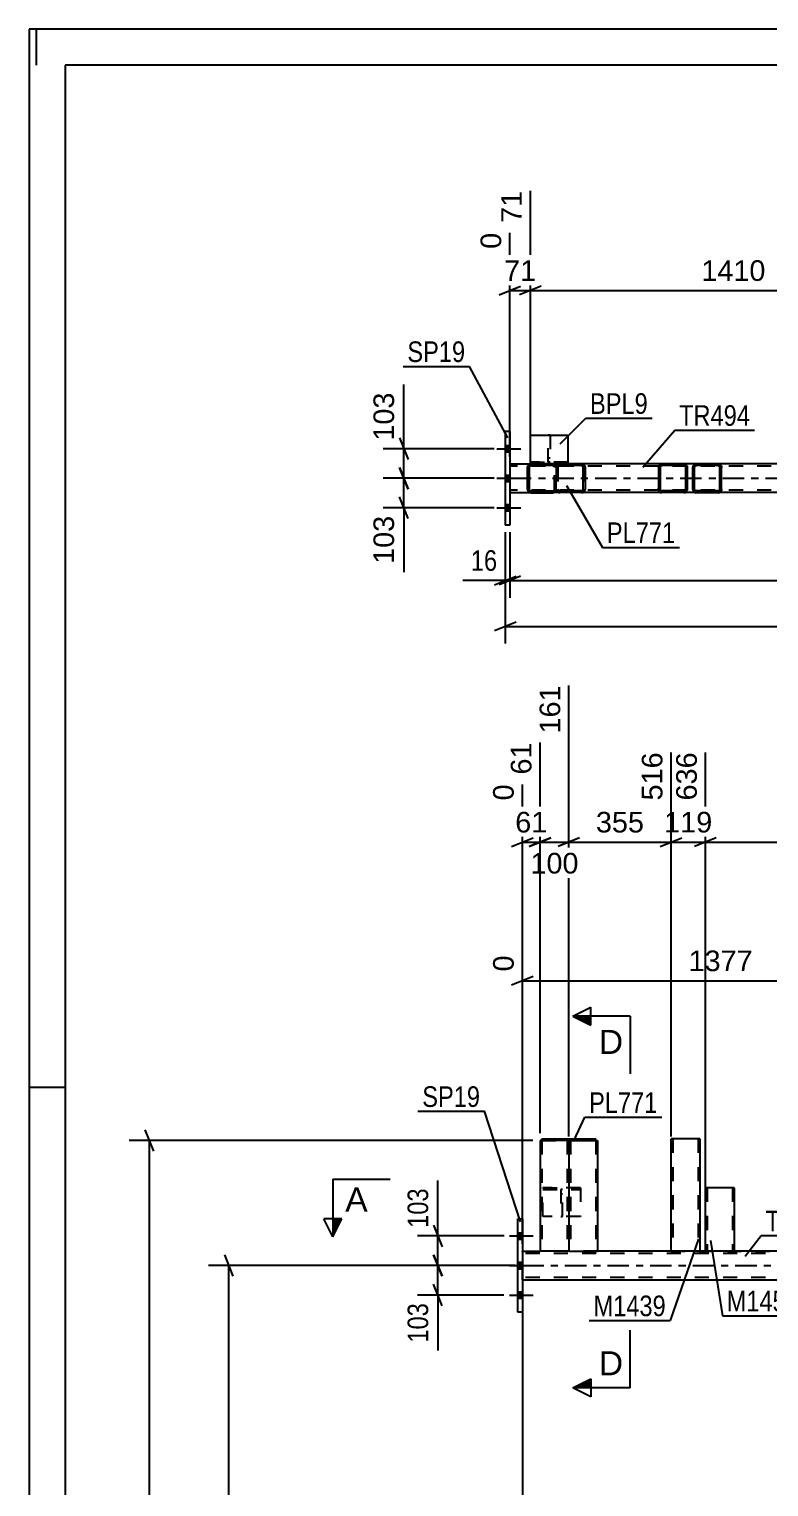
# Model space of a CAD drawing. Header units: millimetres. Extents: x -106 to 735, y -422 to 172.
# Drawn here: x -106.1 to -3.3, y -30.7 to 171.7 of the extents above; entities that cross this region are included whole.
import ezdxf

# ---------------------------------------------------------------- set-up
doc = ezdxf.new("R2010")
doc.units = ezdxf.units.MM
doc.linetypes.add('DXK_LINE_DOT2', pattern=[3.9198, 1.9599, -1.9599])
doc.linetypes.add('DXK_LINE_DOT3', pattern=[5.9187, 2.979, -0.9799, 0.9799, -0.9799])
doc.styles.add('Arial', font='ARIAL.TTF', dxfattribs={"height": 0.2})
doc.styles.add('Arial Narrow', font='ARIALN.TTF', dxfattribs={"height": 0.2})

# ---------------------------------------------------------------- blocks, each defined once
blk = doc.blocks.new('Unknown-717034374-1133')
at = {"color": 5, "linetype": 'Continuous'}
for p, q in [((734.87, 171.74), (-106.13, 171.74)), ((-106.13, 171.74), (-106.13, -422.26)), ((-105.13, 166.74), (-105.13, 171.74)), ((729.87, 166.74), (-101.13, 166.74)), ((-101.13, 166.74), (-101.13, -417.26)), ((-101.13, 24.74), (-106.13, 24.74))]:
    blk.add_line(p, q, dxfattribs=at)
blk = doc.blocks.new('Bolt-717034374-5971 - 5798')
at = {"linetype": 'Continuous'}
for points in [[(-39.33, 113.02), (-39.33, 113.9), (-39.97, 113.9), (-39.97, 113.02)], [(-39.33, 113.02), (-39.33, 113.9), (-39.97, 113.9), (-39.97, 113.02)], [(-39.33, 113.02), (-39.33, 113.9), (-39.97, 113.9), (-39.97, 113.02)], [(-39.33, 108.92), (-39.33, 109.8), (-39.97, 109.8), (-39.97, 108.92)], [(-39.33, 108.92), (-39.33, 109.8), (-39.97, 109.8), (-39.97, 108.92)], [(-39.33, 104.82), (-39.33, 105.7), (-39.97, 105.7), (-39.97, 104.82)], [(-39.33, 104.82), (-39.33, 105.7), (-39.97, 105.7), (-39.97, 104.82)], [(-39.33, 104.82), (-39.33, 105.7), (-39.97, 105.7), (-39.97, 104.82)]]:
    blk.add_hatch(color=1, dxfattribs=at).paths.add_polyline_path(points)
at = {"color": 1, "linetype": 'Continuous'}
for p, q in [((-41.13, 113.46), (-37.81, 113.46)), ((-41.13, 113.46), (-37.81, 113.46)), ((-41.13, 113.46), (-37.81, 113.46)), ((-39.97, 113.9), (-39.33, 113.9)), ((-39.97, 113.9), (-39.33, 113.9)), ((-39.97, 113.9), (-39.33, 113.9)), ((-39.97, 113.02), (-39.33, 113.02)), ((-39.97, 113.02), (-39.33, 113.02)), ((-39.97, 113.02), (-39.33, 113.02)), ((-41.13, 109.36), (-37.81, 109.36)), ((-41.13, 109.36), (-37.81, 109.36)), ((-39.97, 109.8), (-39.33, 109.8)), ((-39.97, 109.8), (-39.33, 109.8)), ((-39.97, 108.92), (-39.33, 108.92)), ((-39.97, 108.92), (-39.33, 108.92)), ((-39.97, 105.7), (-39.33, 105.7)), ((-39.97, 105.7), (-39.33, 105.7)), ((-39.97, 105.7), (-39.33, 105.7)), ((-41.13, 105.26), (-37.81, 105.26)), ((-41.13, 105.26), (-37.81, 105.26)), ((-41.13, 105.26), (-37.81, 105.26)), ((-39.97, 104.82), (-39.33, 104.82)), ((-39.97, 104.82), (-39.33, 104.82)), ((-39.97, 104.82), (-39.33, 104.82))]:
    blk.add_line(p, q, dxfattribs=at)
blk = doc.blocks.new('Part-717034374-5918 - 5798')
at = {"color": 2, "linetype": 'Continuous'}
for p, q in [((-39.33, 115.86), (-39.97, 115.86)), ((-39.97, 115.86), (-39.97, 102.86)), ((-39.33, 115.86), (-39.33, 102.86)), ((-39.33, 102.86), (-39.97, 102.86))]:
    blk.add_line(p, q, dxfattribs=at)
blk = doc.blocks.new('Part-717034374-5970 - 5798')
at = {"color": 2, "linetype": 'Continuous'}
for p, q in [((-39.33, 111.36), (-36.47, 111.36)), ((-18.2, 111.36), (-29.36, 111.36)), ((18.73, 111.36), (-15.16, 111.36)), ((-39.33, 107.36), (-36.4, 107.36)), ((-32.4, 107.36), (-33.35, 107.36)), ((-18.2, 107.36), (-29.36, 107.36)), ((-13.42, 107.36), (-15.16, 107.36)), ((18.73, 107.36), (-10.37, 107.36))]:
    blk.add_line(p, q, dxfattribs=at)
at = {"color": 7, "linetype": 'DXK_LINE_DOT2'}
for p, q in [((-39.33, 111.36), (-39.33, 107.36)), ((635.92, 111.04), (-39.33, 111.04)), ((-29.36, 111.36), (-36.47, 111.36)), ((-15.16, 111.36), (-18.2, 111.36)), ((635.92, 107.68), (-39.33, 107.68)), ((-36.4, 107.36), (-33.35, 107.36)), ((-29.36, 107.36), (-32.4, 107.36)), ((-15.16, 107.36), (-18.2, 107.36)), ((-10.37, 107.36), (-13.42, 107.36))]:
    blk.add_line(p, q, dxfattribs=at)
at = {"color": 7, "linetype": 'DXK_LINE_DOT3'}
blk.add_line((-39.33, 109.36), (635.92, 109.36), dxfattribs=at)
blk = doc.blocks.new('Part-717034374-6044 - 5798')
at = {"color": 2, "linetype": 'Continuous'}
for p, q in [((-13.86, 111.06), (-13.9, 110.87)), ((-13.9, 107.83), (-13.9, 110.87)), ((-13.66, 110.87), (-13.64, 110.97)), ((-13.66, 107.83), (-13.66, 110.87)), ((-13.64, 110.97), (-13.59, 111.04)), ((-13.42, 111.35), (-13.6, 111.32)), ((-13.59, 111.04), (-13.51, 111.1)), ((-13.51, 111.1), (-13.42, 111.11)), ((-10.38, 111.35), (-13.42, 111.35)), ((-10.38, 111.11), (-13.42, 111.11)), ((-10.19, 111.32), (-10.38, 111.35)), ((-10.38, 111.11), (-10.28, 111.1)), ((-10.28, 111.1), (-10.21, 111.04)), ((-10.21, 111.04), (-10.15, 110.97)), ((-10.15, 110.97), (-10.14, 110.87)), ((-10.14, 107.83), (-10.14, 110.87)), ((-9.9, 110.87), (-9.93, 111.06)), ((-9.9, 107.83), (-9.9, 110.87)), ((-13.9, 107.83), (-13.86, 107.65)), ((-13.64, 107.74), (-13.66, 107.83)), ((-13.59, 107.66), (-13.64, 107.74)), ((-13.6, 107.39), (-13.42, 107.35)), ((-13.51, 107.61), (-13.59, 107.66)), ((-13.42, 107.59), (-13.51, 107.61)), ((-10.38, 107.59), (-13.42, 107.59)), ((-10.38, 107.35), (-13.42, 107.35)), ((-10.28, 107.61), (-10.38, 107.59)), ((-10.38, 107.35), (-10.19, 107.39)), ((-10.21, 107.66), (-10.28, 107.61)), ((-10.15, 107.74), (-10.21, 107.66)), ((-10.14, 107.83), (-10.15, 107.74)), ((-9.93, 107.65), (-9.9, 107.83))]:
    blk.add_line(p, q, dxfattribs=at)
at = {"color": 7, "linetype": 'DXK_LINE_DOT2'}
for p, q in [((-13.9, 110.87), (-13.86, 111.06)), ((-13.9, 107.83), (-13.9, 110.87)), ((-13.66, 107.83), (-13.66, 110.87)), ((-13.6, 111.32), (-13.42, 111.35)), ((-10.38, 111.35), (-10.19, 111.32)), ((-10.14, 110.87), (-10.14, 107.83)), ((-9.93, 111.06), (-9.9, 110.87)), ((-9.9, 107.83), (-9.9, 110.87)), ((-13.86, 107.65), (-13.9, 107.83)), ((-13.42, 107.35), (-13.6, 107.39)), ((-10.19, 107.39), (-10.38, 107.35)), ((-9.9, 107.83), (-9.93, 107.65))]:
    blk.add_line(p, q, dxfattribs=at)
at = {"color": 2, "linetype": 'Continuous'}
for centre, start, end in [((-13.42, 110.87), 112.5, 157.5), ((-10.38, 110.87), 22.5, 67.5), ((-13.42, 107.83), 202.5, 247.5), ((-10.38, 107.83), 292.5, 337.5)]:
    blk.add_arc(centre, 0.48, start, end, dxfattribs=at)
at = {"color": 7, "linetype": 'DXK_LINE_DOT2'}
for centre, start, end in [((-13.42, 110.87), 112.5, 157.5), ((-10.38, 110.87), 22.5, 67.5), ((-13.42, 107.83), 202.5, 247.5), ((-10.38, 107.83), 292.5, 337.5)]:
    blk.add_arc(centre, 0.48, start, end, dxfattribs=at)
blk = doc.blocks.new('Part-717034374-6049 - 5798')
at = {"color": 2, "linetype": 'Continuous'}
for p, q in [((-36.64, 111.12), (-36.64, 107.6)), ((-29.12, 111.12), (-36.64, 111.12)), ((-29.12, 107.6), (-29.12, 111.12)), ((-36.64, 107.6), (-29.12, 107.6))]:
    blk.add_line(p, q, dxfattribs=at)
blk = doc.blocks.new('Part-717034374-6052 - 5798')
at = {"color": 2, "linetype": 'Continuous'}
for p, q in [((-36.84, 111.06), (-36.88, 110.87)), ((-36.88, 107.83), (-36.88, 110.87)), ((-36.4, 111.35), (-36.58, 111.32)), ((-36.4, 111.35), (-33.36, 111.35)), ((-33.17, 111.32), (-33.36, 111.35)), ((-36.88, 107.83), (-36.84, 107.65)), ((-36.58, 107.39), (-36.4, 107.35)), ((-36.4, 107.6), (-36.4, 107.59)), ((-36.4, 107.59), (-33.36, 107.59)), ((-36.4, 107.35), (-33.36, 107.35)), ((-33.35, 107.6), (-33.36, 107.59)), ((-33.36, 107.35), (-33.17, 107.39))]:
    blk.add_line(p, q, dxfattribs=at)
at = {"color": 7, "linetype": 'DXK_LINE_DOT2'}
for p, q in [((-36.88, 110.87), (-36.84, 111.06)), ((-36.64, 110.87), (-36.62, 110.97)), ((-36.64, 107.83), (-36.64, 110.87)), ((-36.62, 110.97), (-36.57, 111.04)), ((-36.58, 111.32), (-36.4, 111.35)), ((-36.57, 111.04), (-36.49, 111.1)), ((-36.49, 111.1), (-36.4, 111.11)), ((-36.4, 111.11), (-33.36, 111.11)), ((-33.36, 111.35), (-33.17, 111.32)), ((-33.36, 111.11), (-33.26, 111.1)), ((-33.26, 111.1), (-33.19, 111.04)), ((-33.19, 111.04), (-33.13, 110.97)), ((-33.13, 110.97), (-33.12, 110.87)), ((-33.12, 107.83), (-33.12, 110.87)), ((-32.91, 111.06), (-32.88, 110.87)), ((-32.88, 110.87), (-32.91, 111.06)), ((-32.88, 107.83), (-32.88, 110.87)), ((-36.84, 107.65), (-36.88, 107.83)), ((-36.62, 107.74), (-36.64, 107.83)), ((-36.57, 107.66), (-36.62, 107.74)), ((-36.4, 107.35), (-36.58, 107.39)), ((-36.49, 107.61), (-36.57, 107.66)), ((-36.49, 107.61), (-36.4, 107.6)), ((-33.36, 107.59), (-33.26, 107.61)), ((-33.17, 107.39), (-33.36, 107.35)), ((-33.19, 107.66), (-33.26, 107.61)), ((-33.13, 107.74), (-33.19, 107.66)), ((-33.12, 107.83), (-33.13, 107.74)), ((-32.88, 107.83), (-32.91, 107.65)), ((-32.91, 107.65), (-32.88, 107.83))]:
    blk.add_line(p, q, dxfattribs=at)
at = {"color": 2, "linetype": 'Continuous'}
for centre, start, end in [((-36.4, 110.87), 112.5, 157.5), ((-33.36, 110.87), 30.7449, 67.5), ((-36.4, 107.83), 202.5, 247.5), ((-33.36, 107.83), 292.5, 329.5471)]:
    blk.add_arc(centre, 0.48, start, end, dxfattribs=at)
at = {"color": 7, "linetype": 'DXK_LINE_DOT2'}
for centre, start, end in [((-36.4, 110.87), 112.5, 157.5), ((-33.36, 110.87), 22.5, 67.5), ((-33.36, 110.87), 22.5, 30.7449), ((-36.4, 107.83), 202.5, 247.5), ((-33.36, 107.83), 292.5, 337.5), ((-33.36, 107.83), 329.5471, 337.5)]:
    blk.add_arc(centre, 0.48, start, end, dxfattribs=at)
blk = doc.blocks.new('Part-717034374-6089 - 5798')
at = {"color": 2, "linetype": 'Continuous'}
for p, q in [((-18.64, 111.06), (-18.68, 110.88)), ((-18.68, 110.88), (-18.68, 107.84)), ((-18.44, 110.88), (-18.42, 110.97)), ((-18.44, 110.88), (-18.44, 107.84)), ((-18.42, 110.97), (-18.36, 111.04)), ((-18.2, 111.36), (-18.38, 111.32)), ((-18.36, 111.04), (-18.29, 111.1)), ((-18.29, 111.1), (-18.2, 111.12)), ((-15.16, 111.36), (-18.2, 111.36)), ((-15.16, 111.12), (-18.2, 111.12)), ((-14.97, 111.32), (-15.16, 111.36)), ((-15.16, 111.12), (-15.06, 111.1)), ((-15.06, 111.1), (-14.99, 111.04)), ((-14.99, 111.04), (-14.93, 110.97)), ((-14.93, 110.97), (-14.92, 110.88)), ((-14.92, 110.88), (-14.92, 107.84)), ((-14.68, 110.88), (-14.71, 111.06)), ((-14.68, 110.88), (-14.68, 107.84)), ((-18.68, 107.84), (-18.64, 107.65)), ((-18.42, 107.74), (-18.44, 107.84)), ((-18.36, 107.67), (-18.42, 107.74)), ((-18.38, 107.39), (-18.2, 107.36)), ((-18.29, 107.61), (-18.36, 107.67)), ((-18.2, 107.6), (-18.29, 107.61)), ((-15.16, 107.6), (-18.2, 107.6)), ((-15.16, 107.36), (-18.2, 107.36)), ((-15.06, 107.61), (-15.16, 107.6)), ((-15.16, 107.36), (-14.97, 107.39)), ((-14.99, 107.67), (-15.06, 107.61)), ((-14.93, 107.74), (-14.99, 107.67)), ((-14.92, 107.84), (-14.93, 107.74)), ((-14.71, 107.65), (-14.68, 107.84))]:
    blk.add_line(p, q, dxfattribs=at)
at = {"color": 7, "linetype": 'DXK_LINE_DOT2'}
for p, q in [((-18.68, 110.88), (-18.64, 111.06)), ((-18.38, 111.32), (-18.2, 111.36)), ((-15.16, 111.36), (-14.97, 111.32)), ((-14.71, 111.06), (-14.68, 110.88)), ((-18.68, 107.84), (-18.68, 108)), ((-18.64, 107.65), (-18.68, 107.84)), ((-18.44, 107.84), (-18.44, 108)), ((-18.2, 107.36), (-18.38, 107.39)), ((-14.97, 107.39), (-15.16, 107.36)), ((-14.92, 108), (-14.92, 107.84)), ((-14.68, 107.84), (-14.71, 107.65)), ((-14.68, 107.84), (-14.68, 108))]:
    blk.add_line(p, q, dxfattribs=at)
at = {"color": 7, "linetype": 'DXK_LINE_DOT3'}
blk.add_line((-16.68, 109.36), (-16.68, 109.36), dxfattribs=at)
at = {"color": 2, "linetype": 'Continuous'}
for centre, start, end in [((-18.2, 110.88), 112.5, 157.5), ((-15.16, 110.88), 22.5, 67.5), ((-18.2, 107.84), 202.5, 247.5), ((-15.16, 107.84), 292.5, 337.5)]:
    blk.add_arc(centre, 0.48, start, end, dxfattribs=at)
at = {"color": 7, "linetype": 'DXK_LINE_DOT2'}
for centre, start, end in [((-18.2, 110.88), 112.5, 157.5), ((-15.16, 110.88), 22.5, 67.5), ((-18.2, 107.84), 202.5, 247.5), ((-15.16, 107.84), 292.5, 337.5)]:
    blk.add_arc(centre, 0.48, start, end, dxfattribs=at)
blk = doc.blocks.new('Part-717034374-6125 - 5798')
at = {"color": 2, "linetype": 'Continuous'}
for p, q in [((-36.47, 115.35), (-31.27, 115.35)), ((-36.47, 111.35), (-36.47, 115.35)), ((-31.27, 115.35), (-31.27, 111.35)), ((-36.47, 111.35), (-32.4, 111.35)), ((-36.47, 111.35), (-36.47, 111.35))]:
    blk.add_line(p, q, dxfattribs=at)
at = {"color": 7, "linetype": 'DXK_LINE_DOT2'}
for p, q in [((-36.47, 111.59), (-31.27, 111.59)), ((-31.27, 111.59), (-36.47, 111.59)), ((-36.47, 111.59), (-36.47, 111.59)), ((-36.47, 111.35), (-36.47, 111.37)), ((-31.27, 111.59), (-31.27, 111.59)), ((-31.27, 111.35), (-31.27, 111.37)), ((-31.27, 111.35), (-36.47, 111.35)), ((-32.4, 111.35), (-31.27, 111.35)), ((-31.27, 111.35), (-31.27, 111.35))]:
    blk.add_line(p, q, dxfattribs=at)
blk = doc.blocks.new('Part-717034374-6126 - 5798')
at = {"color": 7, "linetype": 'DXK_LINE_DOT2'}
for p, q in [((-33.99, 111.59), (-33.99, 115.35)), ((-33.75, 115.35), (-33.99, 115.35)), ((-33.75, 115.35), (-33.75, 111.59)), ((-33.99, 112.19), (-33.75, 112.19)), ((-33.75, 111.59), (-33.99, 111.59)), ((-33.99, 111.59), (-33.75, 111.59))]:
    blk.add_line(p, q, dxfattribs=at)
blk = doc.blocks.new('Part-717034374-8000 - 5798')
at = {"color": 7, "linetype": 'DXK_LINE_DOT2'}
for p, q in [((-32.88, 110.88), (-32.84, 111.06)), ((-32.84, 111.06), (-32.88, 110.88)), ((-32.88, 110.88), (-32.88, 107.84)), ((-32.64, 110.88), (-32.62, 110.97)), ((-32.64, 110.88), (-32.64, 107.84)), ((-32.62, 110.97), (-32.57, 111.04)), ((-32.58, 111.32), (-32.4, 111.36)), ((-32.57, 111.04), (-32.49, 111.1)), ((-32.49, 111.1), (-32.4, 111.12)), ((-29.36, 111.12), (-32.4, 111.12)), ((-29.36, 111.36), (-29.17, 111.32)), ((-29.36, 111.12), (-29.26, 111.1)), ((-29.26, 111.1), (-29.19, 111.04)), ((-29.19, 111.04), (-29.13, 110.97)), ((-29.13, 110.97), (-29.12, 110.88)), ((-29.12, 110.88), (-29.12, 107.84)), ((-28.91, 111.06), (-28.88, 110.88)), ((-32.84, 107.65), (-32.88, 107.84)), ((-32.88, 107.84), (-32.84, 107.65)), ((-32.62, 107.74), (-32.64, 107.84)), ((-32.57, 107.67), (-32.62, 107.74)), ((-32.4, 107.36), (-32.58, 107.39)), ((-32.49, 107.61), (-32.57, 107.67)), ((-32.4, 107.6), (-32.49, 107.61)), ((-29.36, 107.6), (-32.4, 107.6)), ((-29.26, 107.61), (-29.36, 107.6)), ((-29.17, 107.39), (-29.36, 107.36)), ((-29.19, 107.67), (-29.26, 107.61)), ((-29.13, 107.74), (-29.19, 107.67)), ((-29.12, 107.84), (-29.13, 107.74)), ((-28.88, 107.84), (-28.91, 107.65))]:
    blk.add_line(p, q, dxfattribs=at)
at = {"color": 2, "linetype": 'Continuous'}
for p, q in [((-32.4, 111.36), (-32.58, 111.32)), ((-29.36, 111.36), (-32.4, 111.36)), ((-29.17, 111.32), (-29.36, 111.36)), ((-28.88, 110.88), (-28.91, 111.06)), ((-28.88, 110.88), (-28.88, 107.84)), ((-32.58, 107.39), (-32.4, 107.36)), ((-29.36, 107.36), (-32.4, 107.36)), ((-29.36, 107.36), (-29.17, 107.39)), ((-28.91, 107.65), (-28.88, 107.84))]:
    blk.add_line(p, q, dxfattribs=at)
at = {"color": 7, "linetype": 'DXK_LINE_DOT3'}
blk.add_line((-30.88, 109.36), (-30.88, 109.36), dxfattribs=at)
at = {"color": 7, "linetype": 'DXK_LINE_DOT2'}
for centre, start, end in [((-32.4, 110.88), 112.5, 157.5), ((-32.4, 110.88), 149.4012, 157.5), ((-29.36, 110.88), 22.5, 67.5), ((-32.4, 107.84), 202.5, 247.5), ((-32.4, 107.84), 202.5, 210.599), ((-29.36, 107.84), 292.5, 337.5)]:
    blk.add_arc(centre, 0.48, start, end, dxfattribs=at)
at = {"color": 2, "linetype": 'Continuous'}
for centre, start, end in [((-32.4, 110.88), 112.5, 149.4012), ((-29.36, 110.88), 22.5, 67.5), ((-32.4, 107.84), 210.599, 247.5), ((-29.36, 107.84), 292.5, 337.5)]:
    blk.add_arc(centre, 0.48, start, end, dxfattribs=at)
blk = doc.blocks.new('Part-717034374-4242 - 3756')
at = {"color": 2, "linetype": 'Continuous'}
for p, q in [((-35.13, 17.36), (-35.13, 2)), ((-31.21, 17.36), (-35.13, 17.36)), ((-31.13, 17.36), (-31.13, 2)), ((-31.13, 2), (-35.13, 2))]:
    blk.add_line(p, q, dxfattribs=at)
at = {"color": 7, "linetype": 'DXK_LINE_DOT2'}
for p, q in [((-34.89, 17.36), (-34.89, 2)), ((-34.87, 17.36), (-34.89, 17.36)), ((-34.89, 17.36), (-34.87, 17.36)), ((-34.87, 17.36), (-34.84, 17.36)), ((-34.84, 17.36), (-34.87, 17.36)), ((-31.37, 17.36), (-31.37, 2)), ((-31.21, 17.36), (-31.17, 17.36)), ((-31.17, 17.36), (-31.21, 17.36)), ((-31.17, 17.36), (-31.13, 17.36)), ((-31.13, 17.36), (-31.17, 17.36)), ((-31.39, 2), (-31.37, 2))]:
    blk.add_line(p, q, dxfattribs=at)
blk = doc.blocks.new('Bolt-717034374-3929 - 3756')
at = {"linetype": 'Continuous'}
for points in [[(-37.59, 3.66), (-37.59, 4.54), (-38.23, 4.54), (-38.23, 3.66)], [(-37.59, 3.66), (-37.59, 4.54), (-38.23, 4.54), (-38.23, 3.66)], [(-37.59, 3.66), (-37.59, 4.54), (-38.23, 4.54), (-38.23, 3.66)], [(-37.59, -0.44), (-37.59, 0.44), (-38.23, 0.44), (-38.23, -0.44)], [(-37.59, -0.44), (-37.59, 0.44), (-38.23, 0.44), (-38.23, -0.44)], [(-37.59, -4.54), (-37.59, -3.66), (-38.23, -3.66), (-38.23, -4.54)], [(-37.59, -4.54), (-37.59, -3.66), (-38.23, -3.66), (-38.23, -4.54)], [(-37.59, -4.54), (-37.59, -3.66), (-38.23, -3.66), (-38.23, -4.54)]]:
    blk.add_hatch(color=1, dxfattribs=at).paths.add_polyline_path(points)
at = {"color": 1, "linetype": 'Continuous'}
for p, q in [((-39.39, 4.1), (-36.07, 4.1)), ((-39.39, 4.1), (-36.07, 4.1)), ((-39.39, 4.1), (-36.07, 4.1)), ((-38.23, 4.54), (-37.59, 4.54)), ((-38.23, 4.54), (-37.59, 4.54)), ((-38.23, 4.54), (-37.59, 4.54)), ((-38.23, 3.66), (-37.59, 3.66)), ((-38.23, 3.66), (-37.59, 3.66)), ((-38.23, 3.66), (-37.59, 3.66)), ((-39.39, 0), (-36.07, 0)), ((-39.39, 0), (-36.07, 0)), ((-38.23, 0.44), (-37.59, 0.44)), ((-38.23, 0.44), (-37.59, 0.44)), ((-38.23, -0.44), (-37.59, -0.44)), ((-38.23, -0.44), (-37.59, -0.44)), ((-38.23, -3.66), (-37.59, -3.66)), ((-38.23, -3.66), (-37.59, -3.66)), ((-38.23, -3.66), (-37.59, -3.66)), ((-39.39, -4.1), (-36.07, -4.1)), ((-39.39, -4.1), (-36.07, -4.1)), ((-39.39, -4.1), (-36.07, -4.1)), ((-38.23, -4.54), (-37.59, -4.54)), ((-38.23, -4.54), (-37.59, -4.54)), ((-38.23, -4.54), (-37.59, -4.54))]:
    blk.add_line(p, q, dxfattribs=at)
blk = doc.blocks.new('Part-717034374-3983 - 3756')
at = {"color": 2, "linetype": 'Continuous'}
for p, q in [((-26.62, -123.22), (17.5, -2)), ((17.5, -2), (21.75, -2)), ((-22.37, -123.22), (20.21, -6.25))]:
    blk.add_line(p, q, dxfattribs=at)
at = {"color": 7, "linetype": 'DXK_LINE_DOT2'}
for p, q in [((-26.37, -123.22), (17.75, -2)), ((-22.62, -123.22), (21.5, -2)), ((20.21, -6.25), (21.75, -2)), ((-22.37, -123.22), (-26.62, -123.22))]:
    blk.add_line(p, q, dxfattribs=at)
blk = doc.blocks.new('Part-717034374-4009 - 3756')
at = {"color": 2, "linetype": 'Continuous'}
for p, q in [((-38.23, 6.5), (-37.59, 6.5)), ((-38.23, -6.5), (-38.23, 6.5)), ((-37.59, 6.5), (-37.59, -6.5)), ((-37.59, -6.5), (-38.23, -6.5))]:
    blk.add_line(p, q, dxfattribs=at)
blk = doc.blocks.new('Part-717034374-4049 - 3756')
at = {"color": 2, "linetype": 'Continuous'}
for p, q in [((-37.59, 2), (-35.13, 2)), ((-16.93, 2), (-27.13, 2)), ((-12.15, 2), (-12.93, 2)), ((23.07, 2), (-8.15, 2)), ((-37.59, -2), (17.5, -2))]:
    blk.add_line(p, q, dxfattribs=at)
at = {"color": 7, "linetype": 'DXK_LINE_DOT2'}
for p, q in [((-37.59, -2), (-37.59, 2)), ((678.23, 1.68), (-37.59, 1.68)), ((-27.13, 2), (-35.13, 2)), ((-16.93, 2), (678.23, 2)), ((-12.93, 2), (-16.93, 2)), ((-8.15, 2), (-12.15, 2)), ((678.23, -1.68), (-37.59, -1.68))]:
    blk.add_line(p, q, dxfattribs=at)
at = {"color": 7, "linetype": 'DXK_LINE_DOT3'}
blk.add_line((-37.59, 0), (678.23, 0), dxfattribs=at)
blk = doc.blocks.new('Part-717034374-8555 - 3756')
at = {"color": 2, "linetype": 'Continuous'}
for p, q in [((-31.13, 17.36), (-31.13, 2)), ((-31.06, 17.36), (-27.13, 17.36)), ((-27.13, 17.36), (-27.13, 2)), ((-31.13, 2), (-27.13, 2))]:
    blk.add_line(p, q, dxfattribs=at)
at = {"color": 7, "linetype": 'DXK_LINE_DOT2'}
for p, q in [((-31.1, 17.36), (-31.13, 17.36)), ((-31.13, 17.36), (-31.1, 17.36)), ((-31.06, 17.36), (-31.1, 17.36)), ((-31.1, 17.36), (-31.06, 17.36)), ((-30.89, 17.36), (-30.89, 2)), ((-27.37, 17.36), (-27.37, 2)), ((-27.39, 2), (-27.43, 2)), ((-27.39, 2), (-27.43, 2)), ((-27.37, 2), (-27.39, 2))]:
    blk.add_line(p, q, dxfattribs=at)
blk = doc.blocks.new('Part-717034374-4236 - 3756')
at = {"color": 2, "linetype": 'Continuous'}
for p, q in [((-8.15, 10.8), (-12.15, 10.8)), ((-12.15, 2), (-12.15, 10.8)), ((-8.15, 10.8), (-8.15, 2)), ((-8.19, 2), (-12.15, 2)), ((-8.15, 2), (-8.19, 2))]:
    blk.add_line(p, q, dxfattribs=at)
at = {"color": 7, "linetype": 'DXK_LINE_DOT2'}
for p, q in [((-11.91, 10.8), (-11.91, 2)), ((-8.41, 10.8), (-8.39, 10.8)), ((-8.39, 10.8), (-8.39, 2)), ((-8.41, 2), (-8.39, 2))]:
    blk.add_line(p, q, dxfattribs=at)
blk = doc.blocks.new('Part-717034374-4241 - 3756')
at = {"color": 2, "linetype": 'Continuous'}
for p, q in [((-34.89, 17.6), (-34.89, 17.36)), ((-34.89, 17.6), (-27.37, 17.6)), ((-31.06, 17.36), (-31.21, 17.36)), ((-27.37, 17.36), (-27.37, 17.6))]:
    blk.add_line(p, q, dxfattribs=at)
at = {"color": 7, "linetype": 'DXK_LINE_DOT2'}
for p, q in [((-34.89, 17.6), (-27.37, 17.6)), ((-34.89, 17.36), (-31.21, 17.36)), ((-27.37, 17.36), (-34.89, 17.36)), ((-27.37, 17.36), (-31.06, 17.36))]:
    blk.add_line(p, q, dxfattribs=at)
blk = doc.blocks.new('Part-717034374-4289 - 3756')
at = {"color": 2, "linetype": 'Continuous'}
for p, q in [((-12.93, 17.6), (-16.93, 17.6)), ((-16.93, 2), (-16.93, 17.6)), ((-12.93, 17.6), (-12.93, 2)), ((-12.97, 2), (-16.93, 2)), ((-12.93, 2), (-12.97, 2))]:
    blk.add_line(p, q, dxfattribs=at)
at = {"color": 7, "linetype": 'DXK_LINE_DOT2'}
for p, q in [((-16.69, 17.6), (-16.69, 2)), ((-13.24, 17.6), (-13.23, 17.6)), ((-13.23, 17.6), (-13.19, 17.6)), ((-13.19, 17.6), (-13.17, 17.6)), ((-13.17, 17.6), (-13.17, 2)), ((-13.19, 2), (-13.17, 2))]:
    blk.add_line(p, q, dxfattribs=at)
blk = doc.blocks.new('Part-717034374-4363 - 3756')
at = {"color": 7, "linetype": 'DXK_LINE_DOT2'}
for p, q in [((-34.73, 10.8), (-29.53, 10.8)), ((-34.73, 6.8), (-34.73, 10.8)), ((-29.53, 10.8), (-34.73, 10.8)), ((-34.73, 10.56), (-29.53, 10.56)), ((-34.73, 10.56), (-29.53, 10.56)), ((-29.53, 10.8), (-29.53, 6.8)), ((-29.53, 6.8), (-34.73, 6.8))]:
    blk.add_line(p, q, dxfattribs=at)
blk = doc.blocks.new('Part-717034374-4364 - 3756')
at = {"color": 7, "linetype": 'DXK_LINE_DOT2'}
for p, q in [((-32.01, 10.56), (-32.25, 10.56)), ((-32.25, 10.56), (-32.25, 6.8)), ((-32.01, 10.56), (-32.25, 10.56)), ((-32.01, 6.8), (-32.01, 10.56)), ((-32.25, 9.96), (-32.01, 9.96)), ((-32.25, 6.8), (-32.01, 6.8))]:
    blk.add_line(p, q, dxfattribs=at)
blk = doc.blocks.new('StraightDimension-717034374-43807 - 5798')
at = {"color": 7, "linetype": 'Continuous'}
for p, q in [((-36.47, 114.84), (-36.47, 149.27)), ((19.93, 111.56), (19.93, 145.62)), ((-34.97, 136.02), (-37.97, 134.82)), ((18.43, 134.82), (21.43, 136.02)), ((-36.47, 135.42), (19.93, 135.42))]:
    blk.add_line(p, q, dxfattribs=at)
at = {"color": 0, "linetype": 'Continuous'}
blk.add_wipeout([(19.33, 146.22), (15.13, 146.22), (15.13, 136.12), (19.33, 136.12)], dxfattribs=at)
at = {"color": 0}
blk.add_wipeout([(-3.23, 136.17), (-3.23, 140.37), (-13.32, 140.37), (-13.32, 136.17)], dxfattribs=at)
at = {"color": 3, "linetype": 'Continuous', "style": 'Arial'}
blk.add_text('1481', height=2.865, rotation=90.0002, dxfattribs=at).set_placement((18.73, 136.72))
at = {"color": 3, "style": 'Arial'}
blk.add_text('1410', height=2.865, dxfattribs=at).set_placement((-12.72, 136.77))
blk = doc.blocks.new('StraightDimension-717034374-10061 - 5798')
at = {"color": 7, "linetype": 'Continuous'}
for p, q in [((-39.33, 101.86), (-39.33, 92.75)), ((-37.83, 95.75), (-40.83, 94.55)), ((-39.33, 95.15), (672.96, 95.15))]:
    blk.add_line(p, q, dxfattribs=at)
blk = doc.blocks.new('StraightDimension-717034374-6817 - 5798')
at = {"color": 7, "linetype": 'Continuous'}
for p, q in [((-41.49, 109.36), (-56.92, 109.36)), ((-54.67, 110.86), (-53.47, 107.86)), ((-54.07, 105.26), (-54.07, 109.36)), ((-53.47, 103.76), (-54.67, 106.76)), ((-41.49, 105.26), (-56.92, 105.26))]:
    blk.add_line(p, q, dxfattribs=at)
at = {"color": 0}
blk.add_wipeout([(-54.82, 104.73), (-59.02, 104.73), (-59.02, 96.86), (-54.82, 96.86)], dxfattribs=at)
at = {"color": 7, "linetype": 'Continuous'}
blk.add_line((-54.07, 105.26), (-54.07, 96.33), dxfattribs=at)
blk.add_line((-54.07, 105.26), (-54.07, 96.33), dxfattribs=at)
at = {"color": 3, "style": 'Arial'}
blk.add_text('103', height=2.865, rotation=90.0002, dxfattribs=at).set_placement((-55.42, 97.46))
blk = doc.blocks.new('StraightDimension-717034374-43808 - 5798')
at = {"color": 7, "linetype": 'Continuous'}
for p, q in [((-36.47, 114.84), (-36.47, 149.27)), ((-39.33, 112.36), (-39.33, 143.45)), ((-40.83, 134.82), (-37.83, 136.02)), ((-34.97, 136.02), (-37.97, 134.82)), ((-39.33, 135.42), (-36.47, 135.42))]:
    blk.add_line(p, q, dxfattribs=at)
at = {"color": 0, "linetype": 'Continuous'}
blk.add_wipeout([(-37.07, 149.87), (-41.27, 149.87), (-41.27, 144.22), (-37.07, 144.22)], dxfattribs=at)
at = {"color": 0}
blk.add_wipeout([(-35.08, 136.17), (-35.08, 140.37), (-40.73, 140.37), (-40.73, 136.17)], dxfattribs=at)
at = {"color": 0, "linetype": 'Continuous'}
blk.add_wipeout([(-39.93, 144.05), (-44.13, 144.05), (-44.13, 140.62), (-39.93, 140.62)], dxfattribs=at)
at = {"color": 3, "linetype": 'Continuous', "style": 'Arial'}
for s, height, p in [('71', 2.865, (-37.67, 144.82)), ('0', 2.87, (-40.53, 141.22))]:
    blk.add_text(s, height=height, rotation=90.0002, dxfattribs=at).set_placement(p)
at = {"color": 3, "style": 'Arial'}
blk.add_text('71', height=2.865, dxfattribs=at).set_placement((-40.13, 136.77))
blk = doc.blocks.new('StraightDimension-717034374-6804 - 5798')
at = {"color": 7, "linetype": 'Continuous'}
for p, q in [((-41.49, 113.46), (-56.92, 113.46)), ((-54.67, 114.96), (-53.47, 111.96)), ((-54.07, 109.36), (-54.07, 113.46)), ((-41.49, 109.36), (-56.92, 109.36)), ((-53.47, 107.86), (-54.67, 110.86))]:
    blk.add_line(p, q, dxfattribs=at)
at = {"color": 0}
blk.add_wipeout([(-54.82, 121.85), (-59.02, 121.85), (-59.02, 113.98), (-54.82, 113.98)], dxfattribs=at)
at = {"color": 7, "linetype": 'Continuous'}
blk.add_line((-54.07, 113.46), (-54.07, 122.38), dxfattribs=at)
blk.add_line((-54.07, 113.46), (-54.07, 122.38), dxfattribs=at)
at = {"color": 3, "style": 'Arial'}
blk.add_text('103', height=2.865, rotation=90.0002, dxfattribs=at).set_placement((-55.42, 114.58))
blk = doc.blocks.new('StraightDimension-717034374-6219 - 5798')
at = {"color": 7, "linetype": 'Continuous'}
for p, q in [((-39.97, 101.86), (-39.97, 86.38)), ((-38.47, 89.38), (-41.47, 88.18)), ((-39.97, 88.78), (673.6, 88.78))]:
    blk.add_line(p, q, dxfattribs=at)
blk = doc.blocks.new('StraightDimension-717034374-10062 - 5798')
at = {"color": 7, "linetype": 'Continuous'}
for p, q in [((-39.97, 101.86), (-39.97, 92.75)), ((-39.33, 101.86), (-39.33, 92.75)), ((-41.47, 94.55), (-38.47, 95.75)), ((-37.83, 95.75), (-40.83, 94.55)), ((-39.97, 95.15), (-39.33, 95.15))]:
    blk.add_line(p, q, dxfattribs=at)
at = {"color": 0}
blk.add_wipeout([(-40.5, 95.9), (-40.5, 100.1), (-45.35, 100.1), (-45.35, 95.9)], dxfattribs=at)
at = {"color": 7, "linetype": 'Continuous'}
blk.add_line((-39.97, 95.15), (-45.88, 95.15), dxfattribs=at)
blk.add_line((-39.97, 95.15), (-45.88, 95.15), dxfattribs=at)
at = {"color": 3, "style": 'Arial Narrow'}
blk.add_text('16', height=2.863, dxfattribs=at).set_placement((-44.75, 96.5))
blk = doc.blocks.new('StraightDimension-717034374-5638 - 3756')
at = {"color": 7, "linetype": 'Continuous'}
for p, q in [((-40.11, 4.1), (-52.18, 4.1)), ((-49.93, 5.6), (-48.73, 2.6)), ((-49.33, 0), (-49.33, 4.1)), ((-38.59, 0), (-52.18, 0)), ((-48.73, -1.5), (-49.93, 1.5))]:
    blk.add_line(p, q, dxfattribs=at)
at = {"color": 0}
blk.add_wipeout([(-50.08, 11.31), (-54.28, 11.31), (-54.28, 4.62), (-50.08, 4.62)], dxfattribs=at)
at = {"color": 7, "linetype": 'Continuous'}
blk.add_line((-49.33, 4.1), (-49.33, 11.83), dxfattribs=at)
blk.add_line((-49.33, 4.1), (-49.33, 11.83), dxfattribs=at)
at = {"color": 3, "style": 'Arial Narrow'}
blk.add_text('103', height=2.863, rotation=90.0002, dxfattribs=at).set_placement((-50.68, 5.23))
blk = doc.blocks.new('StraightDimension-717034374-5600 - 3756')
at = {"color": 7, "linetype": 'Continuous'}
for p, q in [((-88.8, 15.86), (-90, 18.86)), ((-36.13, 17.36), (-92.25, 17.36)), ((-89.4, -133.6), (-89.4, 17.36)), ((51.02, -133.6), (-92.25, -133.6)), ((-90, -132.1), (-88.8, -135.1))]:
    blk.add_line(p, q, dxfattribs=at)
at = {"color": 0}
blk.add_wipeout([(-90.15, -53.86), (-94.35, -53.86), (-94.35, -62.37), (-90.15, -62.37)], dxfattribs=at)
at = {"color": 3, "style": 'Arial Narrow'}
blk.add_text('3774', height=2.863, rotation=90.0002, dxfattribs=at).set_placement((-90.75, -61.77))
blk = doc.blocks.new('StraightDimension-717034374-5095 - 3756')
at = {"color": 7, "linetype": 'Continuous'}
for p, q in [((17.5, -1), (17.5, 54.24)), ((-37.59, 3), (-37.59, 43.07)), ((-36.09, 40.14), (-39.09, 38.94)), ((-37.59, 39.54), (17.5, 39.54)), ((16, 38.94), (19, 40.14))]:
    blk.add_line(p, q, dxfattribs=at)
at = {"color": 0, "linetype": 'Continuous'}
for points in [[(16.9, 54.84), (12.7, 54.84), (12.7, 44.74), (16.9, 44.74)], [(-38.19, 43.67), (-42.39, 43.67), (-42.39, 40.24), (-38.19, 40.24)]]:
    blk.add_wipeout(points, dxfattribs=at)
at = {"color": 0}
blk.add_wipeout([(-5, 40.29), (-5, 44.49), (-15.09, 44.49), (-15.09, 40.29)], dxfattribs=at)
at = {"color": 3, "linetype": 'Continuous', "style": 'Arial'}
for s, height, p in [('1377', 2.865, (16.3, 45.34)), ('0', 2.87, (-38.79, 40.84))]:
    blk.add_text(s, height=height, rotation=90.0002, dxfattribs=at).set_placement(p)
at = {"color": 3, "style": 'Arial'}
blk.add_text('1377', height=2.865, dxfattribs=at).set_placement((-14.49, 40.89))
blk = doc.blocks.new('StraightDimension-717034374-5629 - 3756')
at = {"color": 7, "linetype": 'Continuous'}
for p, q in [((-38.59, 0), (-52.18, 0)), ((-49.93, 1.5), (-48.73, -1.5)), ((-49.33, -4.1), (-49.33, 0)), ((-48.73, -5.6), (-49.93, -2.6)), ((-40.16, -4.1), (-52.18, -4.1))]:
    blk.add_line(p, q, dxfattribs=at)
at = {"color": 0}
blk.add_wipeout([(-50.08, -4.63), (-54.28, -4.63), (-54.28, -11.31), (-50.08, -11.31)], dxfattribs=at)
at = {"color": 7, "linetype": 'Continuous'}
blk.add_line((-49.33, -4.1), (-49.33, -11.83), dxfattribs=at)
blk.add_line((-49.33, -4.1), (-49.33, -11.83), dxfattribs=at)
at = {"color": 3, "style": 'Arial Narrow'}
blk.add_text('103', height=2.863, rotation=90.0002, dxfattribs=at).set_placement((-50.68, -10.71))
blk = doc.blocks.new('StraightDimension-717034374-45034 - 3756')
at = {"color": 7, "linetype": 'Continuous'}
for p, q in [((-12.15, 10.42), (-12.15, 71.27)), ((23.31, 17.64), (23.31, 68.99)), ((-10.65, 59.4), (-13.65, 58.2)), ((-12.15, 58.8), (23.31, 58.8)), ((21.81, 58.2), (24.81, 59.4))]:
    blk.add_line(p, q, dxfattribs=at)
at = {"color": 0, "linetype": 'Continuous'}
blk.add_wipeout([(22.71, 69.59), (18.51, 69.59), (18.51, 59.5), (22.71, 59.5)], dxfattribs=at)
at = {"color": 0}
blk.add_wipeout([(9.51, 59.55), (9.51, 63.75), (1.64, 63.75), (1.64, 59.55)], dxfattribs=at)
at = {"color": 3, "linetype": 'Continuous', "style": 'Arial'}
blk.add_text('1522', height=2.865, rotation=90.0002, dxfattribs=at).set_placement((22.11, 60.1))
at = {"color": 3, "style": 'Arial'}
blk.add_text('887', height=2.865, dxfattribs=at).set_placement((2.24, 60.15))
blk = doc.blocks.new('StraightDimension-717034374-5589 - 3756')
at = {"color": 7, "linetype": 'Continuous'}
for p, q in [((-37.59, -3), (-37.59, -70.13)), ((-56.01, -122.22), (-56.01, -64.88)), ((-54.51, -67.13), (-57.51, -68.33)), ((-56.01, -67.73), (-37.59, -67.73)), ((-39.09, -68.33), (-36.09, -67.13))]:
    blk.add_line(p, q, dxfattribs=at)
at = {"color": 0}
blk.add_wipeout([(-42.54, -66.98), (-42.54, -62.78), (-51.05, -62.78), (-51.05, -66.98)], dxfattribs=at)
at = {"color": 3, "style": 'Arial Narrow'}
blk.add_text('1251', height=2.863, dxfattribs=at).set_placement((-50.45, -66.38))
blk = doc.blocks.new('StraightDimension-717034374-5614 - 3756')
at = {"color": 7, "linetype": 'Continuous'}
for p, q in [((-39.23, 0), (-81.21, 0)), ((-77.76, -1.5), (-78.96, 1.5)), ((-78.36, -125.86), (-78.36, 0)), ((-78.96, -124.36), (-77.76, -127.36)), ((-57.33, -125.86), (-81.21, -125.86))]:
    blk.add_line(p, q, dxfattribs=at)
at = {"color": 0}
blk.add_wipeout([(-79.11, -58.67), (-83.31, -58.67), (-83.31, -67.19), (-79.11, -67.19)], dxfattribs=at)
at = {"color": 3, "style": 'Arial Narrow'}
blk.add_text('3147', height=2.863, rotation=90.0002, dxfattribs=at).set_placement((-79.71, -66.59))
blk = doc.blocks.new('StraightDimension-717034374-45035 - 3756')
at = {"color": 7, "linetype": 'Continuous'}
for p, q in [((-16.93, 17.91), (-16.93, 71.27)), ((-12.15, 10.42), (-12.15, 71.27)), ((-18.43, 58.2), (-15.43, 59.4)), ((-16.93, 58.8), (-12.15, 58.8)), ((-10.65, 59.4), (-13.65, 58.2))]:
    blk.add_line(p, q, dxfattribs=at)
at = {"color": 0}
blk.add_wipeout([(-10.61, 59.55), (-10.61, 63.75), (-18.48, 63.75), (-18.48, 59.55)], dxfattribs=at)
at = {"color": 0, "linetype": 'Continuous'}
blk.add_wipeout([(-12.75, 71.87), (-16.95, 71.87), (-16.95, 64), (-12.75, 64)], dxfattribs=at)
at = {"color": 3, "linetype": 'Continuous', "style": 'Arial'}
blk.add_text('636', height=2.865, rotation=90.0002, dxfattribs=at).set_placement((-13.35, 64.6))
at = {"color": 3, "style": 'Arial'}
blk.add_text('119', height=2.865, dxfattribs=at).set_placement((-17.88, 60.15))
blk = doc.blocks.new('StraightDimension-717034374-45036 - 3756')
at = {"color": 7, "linetype": 'Continuous'}
for p, q in [((-31.13, 17.91), (-31.13, 80.57)), ((-16.93, 17.91), (-16.93, 71.27)), ((-29.63, 59.4), (-32.63, 58.2)), ((-31.13, 58.8), (-16.93, 58.8)), ((-18.43, 58.2), (-15.43, 59.4))]:
    blk.add_line(p, q, dxfattribs=at)
at = {"color": 0}
blk.add_wipeout([(-20.1, 59.55), (-20.1, 63.75), (-27.97, 63.75), (-27.97, 59.55)], dxfattribs=at)
at = {"color": 0, "linetype": 'Continuous'}
blk.add_wipeout([(-17.53, 71.87), (-21.73, 71.87), (-21.73, 64), (-17.53, 64)], dxfattribs=at)
at = {"color": 3, "linetype": 'Continuous', "style": 'Arial'}
blk.add_text('516', height=2.865, rotation=90.0002, dxfattribs=at).set_placement((-18.13, 64.6))
at = {"color": 3, "style": 'Arial'}
blk.add_text('355', height=2.865, dxfattribs=at).set_placement((-27.37, 60.15))
blk = doc.blocks.new('StraightDimension-717034374-45037 - 3756')
at = {"color": 7, "linetype": 'Continuous'}
for p, q in [((-31.13, 17.91), (-31.13, 80.57)), ((-35.13, 18.36), (-35.13, 72.64)), ((-36.63, 58.2), (-33.63, 59.4)), ((-35.13, 58.8), (-31.13, 58.8)), ((-29.63, 59.4), (-32.63, 58.2))]:
    blk.add_line(p, q, dxfattribs=at)
at = {"color": 0, "linetype": 'Continuous'}
blk.add_wipeout([(-31.73, 81.17), (-35.93, 81.17), (-35.93, 73.3), (-31.73, 73.3)], dxfattribs=at)
at = {"color": 0}
blk.add_wipeout([(-29.2, 53.85), (-29.2, 58.05), (-37.07, 58.05), (-37.07, 53.85)], dxfattribs=at)
at = {"color": 3, "linetype": 'Continuous', "style": 'Arial'}
blk.add_text('161', height=2.865, rotation=90.0002, dxfattribs=at).set_placement((-32.33, 73.9))
at = {"color": 3, "style": 'Arial'}
blk.add_text('100', height=2.865, dxfattribs=at).set_placement((-36.47, 54.45))
blk = doc.blocks.new('StraightDimension-717034374-45038 - 3756')
at = {"color": 7, "linetype": 'Continuous'}
for p, q in [((-35.13, 18.36), (-35.13, 72.64)), ((-37.59, 3), (-37.59, 66.82)), ((-39.09, 58.2), (-36.09, 59.4)), ((-37.59, 58.8), (-35.13, 58.8)), ((-33.63, 59.4), (-36.63, 58.2))]:
    blk.add_line(p, q, dxfattribs=at)
at = {"color": 0, "linetype": 'Continuous'}
blk.add_wipeout([(-35.73, 73.24), (-39.93, 73.24), (-39.93, 67.6), (-35.73, 67.6)], dxfattribs=at)
at = {"color": 0}
blk.add_wipeout([(-33.54, 59.55), (-33.54, 63.75), (-39.18, 63.75), (-39.18, 59.55)], dxfattribs=at)
at = {"color": 0, "linetype": 'Continuous'}
blk.add_wipeout([(-38.19, 67.42), (-42.39, 67.42), (-42.39, 64), (-38.19, 64)], dxfattribs=at)
at = {"color": 3, "linetype": 'Continuous', "style": 'Arial'}
for s, height, p in [('61', 2.865, (-36.33, 68.2)), ('0', 2.87, (-38.79, 64.6))]:
    blk.add_text(s, height=height, rotation=90.0002, dxfattribs=at).set_placement(p)
at = {"color": 3, "style": 'Arial'}
blk.add_text('61', height=2.865, dxfattribs=at).set_placement((-38.58, 60.15))
blk = doc.blocks.new('Mark-717034374-5914 - 5798')
at = {"color": 0}
blk.add_wipeout([(-45.53, 125.5), (-45.53, 128.5), (-53.57, 128.5), (-53.57, 125.5)], dxfattribs=at)
blk.add_wipeout([(-45.53, 125.5), (-45.53, 128.5), (-53.57, 128.5), (-53.57, 125.5)], dxfattribs=at)
at = {"color": 30, "linetype": 'Continuous'}
for p in [(-54.17, 124.9), (-39.61, 114.99)]:
    blk.add_line(p, (-44.93, 124.9), dxfattribs=at)
at = {"color": 3, "style": 'Arial Narrow'}
blk.add_text('SP19', height=2.863, dxfattribs=at).set_placement((-53.57, 125.5))
blk = doc.blocks.new('Mark-717034374-5966 - 5798')
at = {"color": 0}
blk.add_wipeout([(-5.95, 116.64), (-5.95, 119.64), (-15.81, 119.64), (-15.81, 116.64)], dxfattribs=at)
blk.add_wipeout([(-5.95, 116.64), (-5.95, 119.64), (-15.81, 119.64), (-15.81, 116.64)], dxfattribs=at)
at = {"color": 30, "linetype": 'Continuous'}
for p, q in [((-20.86, 110.9), (-16.41, 116.04)), ((-16.41, 116.04), (-5.35, 116.04))]:
    blk.add_line(p, q, dxfattribs=at)
at = {"color": 3, "style": 'Arial Narrow'}
blk.add_text('TR494', height=2.863, dxfattribs=at).set_placement((-15.81, 116.64))
blk = doc.blocks.new('Mark-717034374-6045 - 5798')
at = {"color": 0}
blk.add_wipeout([(-16.35, 100.35), (-16.35, 103.35), (-25.85, 103.35), (-25.85, 100.35)], dxfattribs=at)
blk.add_wipeout([(-16.35, 100.35), (-16.35, 103.35), (-25.85, 103.35), (-25.85, 100.35)], dxfattribs=at)
at = {"color": 30, "linetype": 'Continuous'}
for p, q in [((-31.44, 108.36), (-26.45, 99.75)), ((-26.45, 99.75), (-15.75, 99.75))]:
    blk.add_line(p, q, dxfattribs=at)
at = {"color": 3, "style": 'Arial Narrow'}
blk.add_text('PL771', height=2.863, dxfattribs=at).set_placement((-25.85, 100.35))
blk = doc.blocks.new('Mark-717034374-39047 - 5798')
at = {"color": 0}
blk.add_wipeout([(-20.15, 118.3), (-20.15, 121.3), (-28.19, 121.3), (-28.19, 118.3)], dxfattribs=at)
blk.add_wipeout([(-20.15, 118.3), (-20.15, 121.3), (-28.19, 121.3), (-28.19, 118.3)], dxfattribs=at)
at = {"color": 30, "linetype": 'Continuous'}
for p, q in [((-32.33, 114.16), (-28.79, 117.7)), ((-28.79, 117.7), (-19.55, 117.7))]:
    blk.add_line(p, q, dxfattribs=at)
at = {"color": 3, "style": 'Arial Narrow'}
blk.add_text('BPL9', height=2.863, dxfattribs=at).set_placement((-28.19, 118.3))
blk = doc.blocks.new('SectionMark-717034374-5681 - 3756')
at = {"linetype": 'Continuous'}
for points in [[(-28.09, 34.64), (-28.09, 33.39), (-30.59, 34.64)], [(-28.09, -15.75), (-28.09, -17), (-30.59, -17)]]:
    blk.add_hatch(color=6, dxfattribs=at).paths.add_polyline_path(points)
at = {"color": 6, "linetype": 'Continuous'}
for p, q in [((-30.59, 34.64), (-28.09, 35.89)), ((-22.59, 34.64), (-30.59, 34.64)), ((-30.59, 34.64), (-28.09, 33.39)), ((-28.09, 33.39), (-28.09, 35.89)), ((-30.59, -17), (-28.09, -15.75)), ((-28.09, -15.75), (-28.09, -18.25)), ((-22.59, -17), (-30.59, -17)), ((-28.09, -18.25), (-30.59, -17))]:
    blk.add_line(p, q, dxfattribs=at)
at = {"color": 0, "linetype": 'Continuous'}
for points in [[(-23.59, 29.39), (-23.59, 32.89), (-26.96, 32.89), (-26.96, 29.39)], [(-23.59, -15.25), (-23.59, -11.75), (-26.96, -11.75), (-26.96, -15.25)]]:
    blk.add_wipeout(points, dxfattribs=at)
at = {"color": 6, "linetype": 'Continuous'}
for p, q in [((-22.59, 34.64), (-22.59, 26.64)), ((-22.59, -17), (-22.59, -9))]:
    blk.add_line(p, q, dxfattribs=at)
at = {"color": 3, "linetype": 'Continuous', "style": 'Arial'}
for p in [(-26.96, 29.39), (-26.96, -15.25)]:
    blk.add_text('D', height=3.34, dxfattribs=at).set_placement(p)
blk = doc.blocks.new('Mark-717034374-4232 - 3756')
at = {"color": 0}
blk.add_wipeout([(0.85, -6.38), (0.85, -3.38), (-9.2, -3.38), (-9.2, -6.38)], dxfattribs=at)
blk.add_wipeout([(0.85, -6.38), (0.85, -3.38), (-9.2, -3.38), (-9.2, -6.38)], dxfattribs=at)
at = {"color": 30, "linetype": 'Continuous'}
for p, q in [((-11.46, 3.49), (-9.8, -6.98)), ((-9.8, -6.98), (1.45, -6.98))]:
    blk.add_line(p, q, dxfattribs=at)
at = {"color": 3, "style": 'Arial Narrow'}
blk.add_text('M1450', height=2.863, dxfattribs=at).set_placement((-9.2, -6.38))
blk = doc.blocks.new('Mark-717034374-4005 - 3756')
at = {"color": 0}
blk.add_wipeout([(-43.46, 22.03), (-43.46, 25.03), (-51.5, 25.03), (-51.5, 22.03)], dxfattribs=at)
blk.add_wipeout([(-43.46, 22.03), (-43.46, 25.03), (-51.5, 25.03), (-51.5, 22.03)], dxfattribs=at)
at = {"color": 30, "linetype": 'Continuous'}
for p in [(-52.1, 21.43), (-37.87, 6.06)]:
    blk.add_line(p, (-42.86, 21.43), dxfattribs=at)
at = {"color": 3, "style": 'Arial Narrow'}
blk.add_text('SP19', height=2.863, dxfattribs=at).set_placement((-51.5, 22.03))
blk = doc.blocks.new('Mark-717034374-4045 - 3756')
at = {"color": 0}
blk.add_wipeout([(6.07, 4.75), (6.07, 7.75), (-3.8, 7.75), (-3.8, 4.75)], dxfattribs=at)
blk.add_wipeout([(6.07, 4.75), (6.07, 7.75), (-3.8, 7.75), (-3.8, 4.75)], dxfattribs=at)
at = {"color": 30, "linetype": 'Continuous'}
for p, q in [((-6.65, 1.29), (-4.4, 4.15)), ((-4.4, 4.15), (6.67, 4.15))]:
    blk.add_line(p, q, dxfattribs=at)
at = {"color": 3, "style": 'Arial Narrow'}
blk.add_text('TR494', height=2.863, dxfattribs=at).set_placement((-3.8, 4.75))
blk = doc.blocks.new('Mark-717034374-4285 - 3756')
at = {"color": 0}
blk.add_wipeout([(-17.65, -7.04), (-17.65, -4.04), (-27.7, -4.04), (-27.7, -7.04)], dxfattribs=at)
blk.add_wipeout([(-17.65, -7.04), (-17.65, -4.04), (-27.7, -4.04), (-27.7, -7.04)], dxfattribs=at)
at = {"color": 30, "linetype": 'Continuous'}
for p in [(-13.11, 3.72), (-28.3, -7.64)]:
    blk.add_line(p, (-17.05, -7.64), dxfattribs=at)
at = {"color": 3, "style": 'Arial Narrow'}
blk.add_text('M1439', height=2.863, dxfattribs=at).set_placement((-27.7, -7.04))
blk = doc.blocks.new('Mark-717034374-4237 - 3756')
at = {"color": 0}
blk.add_wipeout([(-18.81, 21.19), (-18.81, 24.19), (-28.32, 24.19), (-28.32, 21.19)], dxfattribs=at)
blk.add_wipeout([(-18.81, 21.19), (-18.81, 24.19), (-28.32, 24.19), (-28.32, 21.19)], dxfattribs=at)
at = {"color": 30, "linetype": 'Continuous'}
for p, q in [((-30.4, 17.42), (-28.92, 20.59)), ((-28.92, 20.59), (-18.21, 20.59))]:
    blk.add_line(p, q, dxfattribs=at)
at = {"color": 3, "style": 'Arial Narrow'}
blk.add_text('PL771', height=2.863, dxfattribs=at).set_placement((-28.32, 21.19))
blk = doc.blocks.new('SectionMark-717034374-5683 - 3756')
at = {"color": 6, "linetype": 'Continuous'}
for p, q in [((-63.95, 12), (-63.95, 4)), ((-63.95, 4), (-65.2, 6.5))]:
    blk.add_line(p, q, dxfattribs=at)
at = {"color": 0, "linetype": 'Continuous'}
blk.add_wipeout([(-59.09, 7.5), (-59.09, 11), (-62.2, 11), (-62.2, 7.5)], dxfattribs=at)
at = {"linetype": 'Continuous'}
blk.add_hatch(color=6, dxfattribs=at).paths.add_polyline_path([(-63.95, 6.5), (-62.7, 6.5), (-63.95, 4)])
at = {"color": 6, "linetype": 'Continuous'}
for p, q in [((-63.95, 12), (-55.95, 12)), ((-62.7, 6.5), (-65.2, 6.5)), ((-63.95, 4), (-62.7, 6.5))]:
    blk.add_line(p, q, dxfattribs=at)
at = {"color": 3, "linetype": 'Continuous', "style": 'Arial'}
blk.add_text('A', height=3.34, dxfattribs=at).set_placement((-62.2, 7.5))

msp = doc.modelspace()

# ---------------------------------------------------------------- block references
for name in ['Unknown-717034374-1133', 'Part-717034374-5918 - 5798', 'Bolt-717034374-5971 - 5798', 'Part-717034374-6125 - 5798', 'Part-717034374-6126 - 5798', 'Part-717034374-5970 - 5798', 'Part-717034374-6052 - 5798', 'Part-717034374-6049 - 5798', 'Part-717034374-8000 - 5798', 'Part-717034374-6089 - 5798', 'Part-717034374-6044 - 5798', 'Part-717034374-4242 - 3756', 'Part-717034374-4241 - 3756', 'Part-717034374-8555 - 3756', 'Part-717034374-4289 - 3756', 'Part-717034374-4363 - 3756', 'Part-717034374-4364 - 3756', 'Part-717034374-4236 - 3756', 'Part-717034374-4009 - 3756', 'Bolt-717034374-3929 - 3756', 'Part-717034374-4049 - 3756', 'Part-717034374-3983 - 3756']:
    msp.add_blockref(name, (0, 0))

# ---------------------------------------------------------------- next in the draw order: block references
for name in ['StraightDimension-717034374-43807 - 5798', 'StraightDimension-717034374-10061 - 5798', 'StraightDimension-717034374-5638 - 3756']:
    msp.add_blockref(name, (0, 0))

# ---------------------------------------------------------------- next in the draw order: block references
for name in ['StraightDimension-717034374-43808 - 5798', 'Mark-717034374-5966 - 5798', 'StraightDimension-717034374-6817 - 5798', 'StraightDimension-717034374-5600 - 3756']:
    msp.add_blockref(name, (0, 0))

# ---------------------------------------------------------------- next in the draw order: block references
for name in ['StraightDimension-717034374-6804 - 5798', 'Mark-717034374-39047 - 5798', 'StraightDimension-717034374-6219 - 5798', 'StraightDimension-717034374-5095 - 3756']:
    msp.add_blockref(name, (0, 0))

# ---------------------------------------------------------------- next in the draw order: block references
for name in ['Mark-717034374-5914 - 5798', 'Mark-717034374-6045 - 5798', 'StraightDimension-717034374-10062 - 5798', 'StraightDimension-717034374-45034 - 3756', 'Mark-717034374-4232 - 3756', 'StraightDimension-717034374-5629 - 3756']:
    msp.add_blockref(name, (0, 0))

# ---------------------------------------------------------------- next in the draw order: block references
for name in ['StraightDimension-717034374-45035 - 3756', 'Mark-717034374-4045 - 3756', 'StraightDimension-717034374-5589 - 3756']:
    msp.add_blockref(name, (0, 0))

# ---------------------------------------------------------------- next in the draw order: block references
for name in ['StraightDimension-717034374-45036 - 3756', 'StraightDimension-717034374-5614 - 3756']:
    msp.add_blockref(name, (0, 0))

# ---------------------------------------------------------------- next in the draw order: block references
msp.add_blockref('StraightDimension-717034374-45037 - 3756', (0, 0))

# ---------------------------------------------------------------- next in the draw order: block references
for name in ['StraightDimension-717034374-45038 - 3756', 'SectionMark-717034374-5681 - 3756']:
    msp.add_blockref(name, (0, 0))

# ---------------------------------------------------------------- next in the draw order: block references
for name in ['Mark-717034374-4005 - 3756', 'Mark-717034374-4237 - 3756', 'Mark-717034374-4285 - 3756']:
    msp.add_blockref(name, (0, 0))

# ---------------------------------------------------------------- next in the draw order: block references
msp.add_blockref('SectionMark-717034374-5683 - 3756', (0, 0))

doc.saveas('drawing.dxf')
